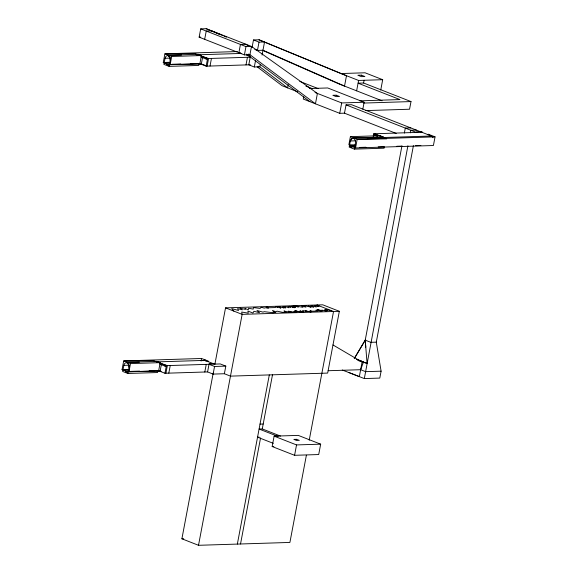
<?xml version="1.0" encoding="UTF-8"?>
<svg xmlns="http://www.w3.org/2000/svg" width="574" height="574" viewBox="0 0 574 574"><rect width="100%" height="100%" fill="white"/><g stroke="black" fill="none" stroke-linecap="round" stroke-linejoin="round"><path stroke-width="0.86" d="M127.844 373.473C128.088 370.445 130.901 364.964 127.105 362.825A3.674 2.648 88.2 0 0 123.876 365.358L122.657 371.443L127.844 373.473L157.556 372.54L157.936 370.517L164.932 373.258L207.58 371.923L213.112 374.09L224.369 373.739L230.475 376.128L327.668 373.086L339.342 311.309L322.732 304.808L225.539 307.858L214.855 364.404M169.05 66.376C169.294 63.348 172.107 57.866 168.311 55.728A3.674 2.648 88.2 0 0 165.082 58.261L163.863 64.345L169.05 66.376L198.762 65.443L199.142 63.427L206.138 66.168L250.364 64.776M170.205 60.27L169.926 57.472L168.311 55.728L168.412 55.204L198.123 54.272L201.395 55.549L199.86 63.707M128.999 367.36L128.72 364.569L127.105 362.825L127.206 362.294L156.917 361.362L160.189 362.646L158.646 370.797M378.187 146.851L384.3 146.657L384.078 148.2L354.373 149.125L355.464 142.991A3.674 2.648 88.2 0 0 353.57 138.456L353.67 137.925L383.375 136.992L383.274 137.523L353.67 137.925M169.466 63.771L166.776 63.858L163.267 62.487L164.903 53.827L237.406 51.552M200.828 63.872L168.978 64.719L168.856 65.364L166.654 64.503L166.776 63.858M169.43 64.353L170.148 64.632L171.691 56.482L201.395 55.549M129.15 370.84L125.57 370.955L122.061 369.577L123.697 360.924L201.574 358.485L208.355 361.139L208.254 361.663M159.622 370.969L127.772 371.816L127.65 372.461L125.448 371.593L125.57 370.955M128.224 371.45L128.942 371.73L130.485 363.579L160.189 362.646M317.408 93.433L315.449 103.815L249.927 54.717L244.409 54.896L199.135 37.159L200.699 28.872L206.217 28.7L251.491 46.429L317.408 93.433L341.681 102.94L364.138 102.237L362.833 109.153M198.123 54.272L198.023 54.795L196.279 54.824M204.667 39.333L206.238 31.039L211.756 30.867L222.368 35.409M202.722 56.639L201.28 64.266L202.263 64.231M206.116 59L206.296 58.039M206.138 66.168L207.58 58.541L250.228 57.206M210.019 66.046L211.454 58.419M130.485 363.579L123.697 360.924L153.416 360.558L156.817 361.893L156.917 361.362M161.516 363.737L160.074 371.356L161.057 371.328M164.91 366.097L165.09 365.136M164.932 373.258L166.374 365.638L220.273 363.945L225.812 366.112L224.369 373.739M165.908 373.229L167.35 365.602L159.378 362.897L166.374 365.638M168.806 373.136L170.248 365.516M244.409 54.896L245.973 46.602L251.491 46.429L249.927 54.717L248.341 54.1M246.002 64.912L247.444 57.292M252.072 47.42L253.486 39.958L259.003 39.785L346.488 75.718L344.529 86.093L262.971 50.247L257.453 50.419L255.086 49.486M246.275 54.795L250.35 56.539L248.786 64.826L254.325 66.993L255.573 60.363M262.06 55.09L264.542 41.952L259.025 42.124L257.453 50.419L255.007 49.371M201.087 361.082L201.574 358.485M260.309 64.338L259.843 66.821L287.631 87.879L288.263 84.565M156.817 361.893L204.983 360.386L205.083 359.855M204.796 372.009L206.238 364.39M207.58 371.923L209.144 363.636L214.662 363.457L214.54 364.124L204.983 360.386M306.387 455.211L289.906 542.437L198.511 545.3L181.901 538.792L213.198 373.15M213.112 374.09L214.554 366.47L225.812 366.112M198.511 545.3L242.149 314.358L241.711 312.041L248.277 313.174L247.875 311.043L252.933 313.024L253.923 311.287L259.541 312.694L256.965 310.512L262.949 312.12L264.277 311.682L273.303 312.758L273.116 311.926L275.362 312.557L272.478 310.469L275.972 311.833L277.012 311.158L283.642 312.55L284.008 312.048L286.261 312.385L284.015 310.936L289.296 312.486L288.119 311.632L290.028 312.206L288.277 311.158L291.298 312.342L288.995 311.28L294.957 312.349L293.816 311.668L296.564 312.17L295.144 311.094L297.827 311.696L294.849 310.534L301.077 312.278L299.599 311.452L301.867 312.012L299.965 310.828L303.646 312.048L302.347 311.058L303.933 311.675L302.928 310.591L307.284 311.495L305.253 310.706L311.036 311.983L309.207 311.273L311.359 311.61L310.089 310.591L312.385 311.208L318.025 311.036L315.894 310.197L321.849 311.345L317.042 309.458L322.502 310.785L321.705 310.111L326.706 311.115L324.877 310.204L327.302 310.699L324.848 309.486L331.277 310.606M303.761 96.446L303.266 99.044L339.722 113.322L344.479 113.171L396.218 133.433M237.349 544.08L269.314 374.915M240.528 543.98L260.567 437.955M278.139 436.498L259.089 429.036L262.268 428.936L272.492 374.815M272.162 446.529L274.121 436.147L298.258 435.393L320.665 444.168L318.706 454.543L294.577 455.304L272.162 446.529L273.877 446.472M339.722 113.322L341.681 102.94M344.479 113.171L346.043 104.877L351.561 104.705L431.44 136.016L431.54 135.486M356.626 90.835L358.592 80.453L382.693 79.7L380.734 90.075M383.375 136.992L380.103 135.715L350.391 136.648L348.856 144.799L355.686 144.885M354.718 146.499L352.034 146.585L351.912 147.224L349.709 146.363L349.831 145.724L355.206 145.552M359.826 100.845L399.949 99.582L358.076 83.187L363.593 83.015L364.11 80.281M294.577 455.304L296.536 444.922L320.665 444.168M355.543 147.956L357.179 139.303L435.049 136.863L433.413 145.516L355.543 147.956L352.034 146.585M309.214 440.229L333.537 311.495L316.927 304.988L319.072 306.272L317.063 305.633L318.068 306.552L314.401 305.54L316.267 307.047L311.208 305.454L313.727 307.341L310.19 306.157L310.491 306.609L308.26 306.05L311.144 307.176L303.818 305.562L305.92 307.162L301.558 306.007L303.007 307.327L294.046 305.705L298.437 306.982L294.125 306.007L295.99 306.738L293.486 306.2L295.71 307.068L291.908 306.2L294.892 307.37L291.334 306.344L294.34 307.75L289.569 306.279L290.631 307.269L287.868 306.502L288.995 307.793L285.536 306.688L285.285 307.147L283.212 306.724L285.579 307.894L282.58 307.047L284.123 307.973L278.548 306.559L280.758 308.13L276.912 306.624L277.586 307.348L275.814 306.803L275.412 307.549L269.048 307.75L266.451 306.997L268.41 308.403L265.69 307.721L264.205 308.102L261.249 307.262L260.044 308.432L253.486 307.549L253.177 309.128L248.599 308.26L248.305 309.745L244.868 308.396L245.45 309.408L239.982 308.173L242.35 309.845L237.579 308.618L238.533 310.477L231.709 308.604L233.84 311.108M373.222 136.411L373.717 133.778L421.89 132.25L422.012 131.604L416.494 131.776L416.365 132.443M374.815 135.249L375.001 134.28M380.002 136.239L380.103 135.715M401.908 146.04L365.229 340.152L365.781 347.213M404.361 133.06L405.301 128.088L410.819 127.909M363.593 83.015L411.006 101.576L409.556 109.225L365.731 110.603M407.892 145.832L364.325 378.575L348.813 372.497M410.353 132.802L410.833 130.255L416.351 130.083M364.325 378.575L379.794 378.087L381.1 371.177L376.286 342.147L413.409 145.66M428.168 134.732L428.269 134.201L435.049 136.863M328.177 370.725L360.644 369.706L363.486 362.015L356.827 359.417M354.244 358.65L365.229 340.152L370.761 342.319L376.286 342.147M354.33 358.449L365.229 340.152L367.073 363.421L356.719 359.381M199.135 37.159L200.713 37.116M240.449 52.672L238.87 52.722L240.434 44.435L245.959 44.263L248.126 45.812M241.726 53.425L198.023 54.795L194.622 53.468L164.903 53.827L171.691 56.482M165.082 58.261L170.456 58.096M163.267 62.487L169.538 62.286M164.221 62.853L170.335 62.666M172.057 64.274L180.796 64.001M190.403 63.7L199.142 63.427M166.654 64.503L169.344 64.417M170.148 64.632L201.201 63.707M199.293 64.41L201.976 64.324M254.325 66.993L259.843 66.821L258.4 66.261M259.003 39.785L340.956 73.551L365.057 72.79L382.693 79.7M309.551 88.532L327.689 87.958L364.138 102.237M363.593 103.069L411.006 101.576M367.547 138.018L431.44 136.016M355.586 140.824L350.341 140.989L349.186 147.095L354.373 149.125M355.586 145.387L349.473 145.581L349.831 145.724M349.709 146.363L355.084 146.198M359.833 147.425L365.954 147.231M396.785 146.262L402.137 146.097M415.519 145.674L420.871 145.509M339.342 311.309L242.149 314.358L225.539 307.858M123.876 365.358L129.25 365.193M122.061 369.577L129.222 369.355M367.073 363.421L358.133 360.515M123.008 369.95L129.128 369.756M130.85 371.371L139.59 371.098M149.197 370.797L157.936 370.517M125.448 371.593L129.028 371.486M128.942 371.73L159.995 370.804M157.19 371.529L160.77 371.421M381.1 371.177L365.631 371.665L360.644 369.706M260.015 424.114L263.201 424.021M259.139 437.123L257.547 437.173L273.289 443.336M181.901 538.792L183.694 538.742M386.675 138.858L357.179 139.303L350.391 136.648M168.412 55.204L181.477 55.025M127.206 362.294L139.396 362.129M342.262 370.008L359.338 376.623L362.094 362.065L332.992 344.952M357.918 359.848L363.486 362.015M340.956 73.551L358.592 80.453M253.486 39.958L259.025 42.124M200.699 28.872L245.973 46.602M382.083 100.802L338.997 83.926L262.332 50.225M299.728 81.379L318.104 88.575M305.899 86.129L312.586 88.748M315.033 92.507L316.618 93.124M346.043 104.877L416.372 132.422M297.655 91.804L282.099 85.713L257.159 66.814M207.58 58.541L200.584 55.8L208.556 58.512L207.114 66.132L203.067 64.546M201.115 57.048L207.393 59.502M200.118 63.391L200.835 63.671M374.7 133.749L380.914 136.189M373.717 133.778L378.575 135.679M381.358 136.77L385.993 138.592M373.538 134.747L377.678 136.368M209.022 364.296L214.554 366.47M159.909 364.138L166.187 366.599M158.912 370.488L159.629 370.768M262.268 428.936L280.492 436.068M274.121 436.147L296.536 444.922M223.996 36.105L226.443 37.152M206.217 28.7L219.275 34.282M246.913 54.867L250.178 56.259M246.526 54.15L309.91 101.648M202.974 360.709A3.674 2.648 88.2 0 1 206.174 361.362M382.593 137.387A3.674 2.648 88.2 0 1 383.274 137.523M430.077 135.988A3.674 2.648 88.2 0 1 433.054 137.76M350.449 140.537L350.341 140.989L351.869 138.578L353.57 138.456L351.561 138.779L350.449 140.537M361.383 75.144L357.867 75.259L361.39 76.636L364.906 76.529L361.383 75.144M336.17 95.198L332.855 95.298L336.185 96.604L339.499 96.497L336.17 95.198M296.571 439.318L293.874 439.397L296.579 440.459L299.284 440.373L296.571 439.318"/></g></svg>
